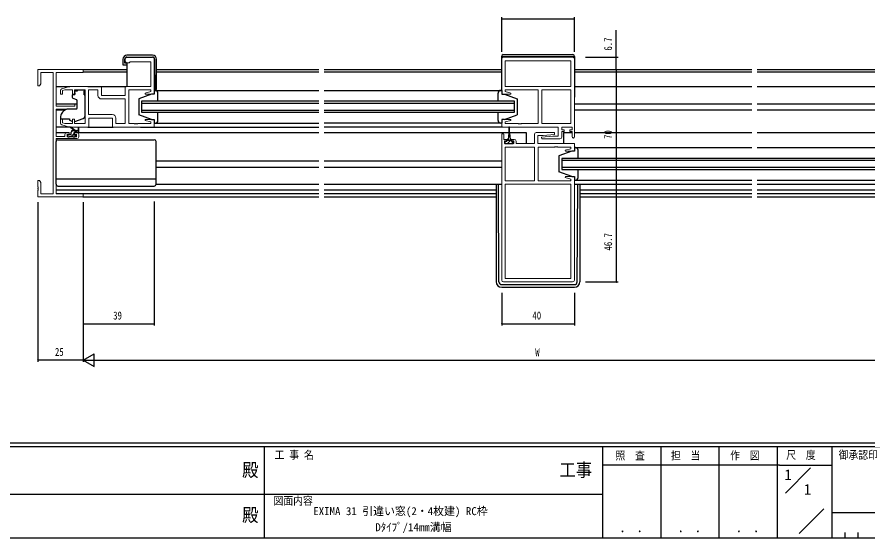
# Model space of a CAD drawing. Units: millimetres, scale not verified. Extents: x -567 to 567, y -403 to 403.
# Drawn here: x -148.6 to 319.3, y -403 to -116.8 of the extents above; entities that cross this region are included whole.
import ezdxf
from ezdxf.enums import TextEntityAlignment as Align

# ---------------------------------------------------------------- set-up
doc = ezdxf.new("R2010")
doc.units = ezdxf.units.MM
doc.header["$LTSCALE"] = 2
for name, color, linetype in [('0-1_USER1', 3, 'Continuous'), ('0-3_YKK_12', 2, 'Continuous'), ('0-4_YKK_13', 4, 'Continuous'), ('0-6_YKK_D', 6, 'Continuous'), ('0-7_YKK_ZWAK', 7, 'Continuous')]:
    doc.layers.add(name, color=color, linetype=linetype)
doc.layers.add('0-2_YKK_11', color=7, linetype='Continuous', lineweight=18)
doc.styles.add('ＭＳ ゴシック', font='')
doc.styles.get('ＭＳ ゴシック').set_extended_font_data('MS Gothic')

msp = doc.modelspace()

# ---------------------------------------------------------------- linework, layer by layer
at = {"layer": '0-2_YKK_11'}
for p, q in [((-89.115, -139.904), (-89.115, -140.904)), ((-74.115, -138.904), (-88.115, -138.904)), ((156.885, -138.904), (118.885, -138.904)), ((157.885, -182.704), (157.885, -139.904)), ((155.955, -140.834), (119.815, -140.834)), ((139.885, -156.834), (139.885, -175.374)), ((-114.615, -182.604), (-114.615, -181.304)), ((117.885, -181.404), (117.885, -261.304)), ((119.815, -188.234), (119.815, -206.774)), ((155.955, -260.374), (155.955, -208.704)), ((118.885, -262.304), (156.885, -262.304))]:
    msp.add_line(p, q, dxfattribs=at)
for points in [[(-96.115, -177.304), (-73.115, -177.304), (-73.115, -173.104), (-78.075, -173.104), (-78.144, -173.626), (-75.045, -174.457), (-75.045, -175.374), (-82.157, -175.374), (-82.34, -175.494), (-82.89, -175.494), (-83.073, -175.374), (-83.157, -175.374), (-83.34, -175.494), (-83.89, -175.494), (-84.073, -175.374), (-87.115, -175.374), (-87.115, -156.834), (-75.045, -156.834), (-75.045, -157.751), (-78.144, -158.581), (-78.075, -159.104), (-73.115, -159.104), (-73.115, -139.904)], [(117.885, -139.904), (117.885, -159.104), (122.846, -159.104), (122.914, -158.581), (119.815, -157.751), (119.815, -156.834), (137.885, -156.834), (137.885, -175.374), (128.843, -175.374), (128.66, -175.494), (128.11, -175.494), (127.927, -175.374), (127.843, -175.374), (127.66, -175.494), (127.11, -175.494), (126.927, -175.374), (119.815, -175.374), (119.815, -174.457), (122.914, -173.626), (122.846, -173.104), (117.885, -173.104), (117.885, -177.304), (148.955, -177.304), (148.955, -182.304), (146.078, -182.304), (139.865, -182.847), (139.907, -183.804), (149.885, -183.804)], [(-88.115, -141.904), (-86.915, -141.904), (-86.615, -141.604), (-86.415, -141.404), (-75.045, -141.404), (-75.045, -154.904), (-89.115, -154.904), (-89.115, -159.904), (-102.115, -159.904), (-102.115, -154.904), (-119.615, -154.904), (-123.902, -156.19)], [(-122.215, -181.304), (-122.215, -182.404), (-127.115, -182.404), (-127.115, -167.404), (-120.115, -167.404), (-115.615, -167.01), (-115.615, -164.404), (-116.815, -164.404), (-116.815, -165.704), (-127.115, -165.704), (-127.115, -147.234), (-112.115, -147.234), (-112.115, -145.604), (-137.115, -145.604), (-137.115, -154.604), (-136.115, -154.604), (-135.485, -153.513), (-135.485, -147.234), (-128.745, -147.234)], [(-128.745, -147.234), (-128.745, -213.974), (-135.485, -213.974), (-135.485, -207.695), (-136.115, -206.604), (-137.115, -206.604), (-137.115, -210.145), (-136.995, -210.329), (-136.995, -210.879), (-137.115, -211.062), (-137.115, -211.145), (-136.995, -211.329), (-136.995, -211.879), (-137.115, -212.062), (-137.115, -215.604), (-112.115, -215.604), (-112.115, -213.974), (-127.115, -213.974), (-127.115, -183.604), (-115.615, -183.604)], [(-124.615, -157.148), (-124.615, -159.204), (-123.615, -159.204), (-123.615, -157.252), (-122.22, -156.834), (-118.015, -156.834), (-118.015, -159.204), (-117.015, -159.204), (-117.015, -156.834), (-111.115, -156.834), (-111.115, -175.374), (-117.015, -175.374), (-117.015, -173.004), (-118.015, -173.004), (-118.015, -175.374), (-122.22, -175.374), (-123.615, -174.955), (-123.615, -173.004), (-124.615, -173.004), (-124.615, -175.06)], [(-109.185, -156.834), (-109.185, -170.374), (-96.185, -170.374)], [(-104.045, -159.834), (-104.045, -156.834), (-109.185, -156.834), (-109.185, -170.374)], [(-94.185, -172.374), (-94.185, -175.374), (-89.115, -175.374), (-89.115, -161.834), (-102.045, -161.834)], [(-123.902, -176.018), (-119.615, -177.304), (-109.115, -177.304), (-109.115, -172.304), (-96.115, -172.304), (-96.115, -177.304)], [(150.885, -182.804), (150.885, -179.604), (152.285, -179.604), (152.285, -178.804), (150.885, -178.804), (150.885, -177.304), (156.685, -177.304), (156.685, -178.804), (155.285, -178.804), (155.285, -179.604), (156.685, -179.604), (156.685, -182.704)], [(-115.615, -180.304), (-116.915, -180.304), (-116.915, -181.104), (-115.815, -181.104), (-115.815, -182.604), (-121.015, -182.604), (-121.015, -181.104), (-119.915, -181.104), (-119.915, -180.304), (-121.215, -180.304)], [(124.785, -184.004), (123.485, -184.004), (123.485, -184.804), (124.585, -184.804), (124.585, -186.304), (119.385, -186.304), (119.385, -184.804), (120.485, -184.804), (120.485, -184.004), (119.085, -184.004), (119.085, -181.404)], [(135.885, -181.304), (135.885, -186.304), (125.785, -186.304), (125.785, -185.004)], [(157.885, -261.304), (157.885, -204.504), (152.925, -204.504), (152.856, -205.026), (155.955, -205.857), (155.955, -206.774), (137.885, -206.774), (137.885, -188.234), (146.927, -188.234), (147.11, -188.114), (147.66, -188.114), (147.843, -188.234), (147.927, -188.234), (148.11, -188.114), (148.66, -188.114), (148.843, -188.234), (155.955, -188.234), (155.955, -189.151), (152.856, -189.981), (152.925, -190.504), (157.885, -190.504), (157.885, -186.304), (137.815, -186.304), (137.815, -181.804), (140.692, -181.804), (146.905, -181.26), (146.863, -180.304), (136.885, -180.304)]]:
    msp.add_lwpolyline(points, dxfattribs=at)
for points in [[(155.955, -140.834), (119.815, -140.834), (119.815, -154.904), (155.955, -154.904)], [(139.885, -156.834), (139.885, -175.374), (155.955, -175.374), (155.955, -156.834)], [(119.815, -188.234), (119.815, -206.774), (135.885, -206.774), (135.885, -188.234)], [(155.955, -260.374), (155.955, -208.704), (119.815, -208.704), (119.815, -260.374)]]:
    msp.add_lwpolyline(points, close=True, dxfattribs=at)
for centre, radius, start, end in [((-88.115, -139.904), 1, 90.00001, 179.99999), ((-74.115, -139.904), 1, 0.00001, 89.99999), ((118.885, -139.904), 1, 90.00001, 179.99999), ((156.885, -139.904), 1, 0.00001, 89.99999), ((-88.115, -140.904), 1, 180.00001, 269.99999), ((-123.615, -157.148), 1, 106.69926, 180.00004), ((-102.045, -159.834), 2, 180.00001, 269.99999), ((-96.185, -172.374), 2, 0.00001, 89.99999), ((-123.615, -175.06), 1, 179.99996, 253.30074), ((-121.215, -181.304), 1, 90.00001, 179.99999), ((-115.615, -181.304), 1, 0.00001, 89.99999), ((118.485, -181.404), 0.6, 359.99999, 180.00001), ((136.885, -181.304), 1, 90.00001, 179.99999), ((-115.615, -182.604), 1, 270.00001, 359.99999), ((124.785, -185.004), 1, 0.00001, 89.99999), ((149.885, -182.804), 1, 270.00001, 359.99999), ((157.285, -182.704), 0.6, 179.99999, 0.00001), ((118.885, -261.304), 1, 180.00001, 269.99999), ((156.885, -261.304), 1, 270.00001, 359.99999)]:
    msp.add_arc(centre, radius, start, end, dxfattribs=at)
at = {"layer": '0-3_YKK_12'}
for p, q in [((-112.415, -145.604), (-88.141, -145.604)), ((-88.141, -147.004), (-112.115, -147.004)), ((-71.841, -145.604), (17.385, -145.604)), ((17.385, -147.004), (-71.841, -147.004)), ((20.385, -145.604), (117.785, -145.604)), ((117.785, -147.004), (20.385, -147.004)), ((157.985, -145.604), (255.385, -145.604)), ((255.385, -147.004), (157.985, -147.004)), ((258.385, -145.604), (388.185, -145.604)), ((387.885, -147.004), (258.385, -147.004)), ((-127.115, -154.904), (-119.541, -154.904)), ((-109.615, -154.904), (-88.615, -154.904)), ((157.985, -154.904), (255.385, -154.904)), ((258.385, -154.904), (402.885, -154.904)), ((-80.115, -163.104), (-80.115, -169.104)), ((17.385, -163.104), (-80.115, -163.104)), ((124.885, -163.104), (20.385, -163.104)), ((124.885, -169.104), (124.885, -163.104)), ((-127.115, -164.404), (-115.615, -164.404)), ((-127.115, -167.804), (-121.992, -167.804)), ((-80.115, -164.104), (17.385, -164.104)), ((17.385, -168.104), (-80.115, -168.104)), ((20.385, -164.104), (124.885, -164.104)), ((124.885, -168.104), (20.385, -168.104)), ((157.885, -164.404), (255.385, -164.404)), ((157.885, -167.804), (255.385, -167.804)), ((258.385, -164.404), (371.885, -164.404)), ((258.385, -167.804), (371.885, -167.804)), ((-80.115, -169.104), (17.385, -169.104)), ((20.385, -169.104), (124.885, -169.104)), ((-80.615, -177.304), (17.385, -177.304)), ((118.385, -177.304), (20.385, -177.304)), ((-127.115, -180.304), (-121.215, -180.304)), ((-115.615, -180.304), (17.385, -180.304)), ((20.385, -180.304), (121.735, -180.304)), ((122.235, -180.304), (131.385, -180.304)), ((131.385, -180.304), (131.385, -186.304)), ((151.885, -180.304), (151.885, -186.304)), ((151.885, -180.304), (156.685, -180.304)), ((157.885, -180.304), (255.385, -180.304)), ((258.385, -180.304), (402.885, -180.304)), ((-72.115, -195.804), (17.385, -195.804)), ((20.385, -195.804), (117.885, -195.804)), ((150.885, -194.504), (150.885, -200.504)), ((255.385, -194.504), (150.885, -194.504)), ((150.885, -195.504), (255.385, -195.504)), ((355.885, -194.504), (251.385, -194.504)), ((251.385, -195.504), (355.885, -195.504)), ((-72.115, -199.204), (17.385, -199.204)), ((20.385, -199.204), (117.885, -199.204)), ((255.385, -199.504), (150.885, -199.504)), ((150.885, -200.504), (255.385, -200.504)), ((355.885, -199.504), (251.385, -199.504)), ((251.385, -200.504), (355.885, -200.504)), ((157.885, -208.704), (255.385, -208.704)), ((258.385, -208.704), (347.62, -208.704)), ((-127.115, -211.704), (17.385, -211.704)), ((17.385, -213.974), (-126.815, -213.974)), ((20.385, -211.704), (114.885, -211.704)), ((114.885, -213.974), (20.385, -213.974)), ((160.885, -211.704), (255.385, -211.704)), ((255.385, -213.974), (160.885, -213.974)), ((258.385, -211.704), (347.62, -211.704)), ((347.62, -213.974), (258.385, -213.974)), ((-112.415, -215.604), (17.385, -215.604)), ((20.385, -215.604), (114.885, -215.604)), ((160.885, -215.604), (255.385, -215.604)), ((258.385, -215.604), (347.62, -215.604))]:
    msp.add_line(p, q, dxfattribs=at)
at = {"layer": '0-4_YKK_13'}
for p, q in [((-90.341, -140.004), (-90.341, -143.104)), ((-89.341, -142.104), (-89.341, -140.004)), ((-74.041, -137.804), (-88.141, -137.804)), ((-88.141, -138.804), (-74.089, -138.804)), ((-72.889, -139.993), (-72.741, -156.903)), ((-71.841, -156.404), (-71.841, -140.004)), ((117.785, -138.404), (117.785, -157.104)), ((157.985, -138.604), (117.785, -138.604)), ((118.785, -137.404), (156.985, -137.404)), ((157.985, -138.404), (157.985, -160.899)), ((-90.341, -143.104), (-89.841, -143.104)), ((-89.841, -143.104), (-88.141, -143.104)), ((-88.141, -142.104), (-89.341, -142.104)), ((-88.141, -142.104), (-88.141, -154.904)), ((-116.685, -158.504), (-116.685, -157.504)), ((-115.515, -157.504), (-116.685, -157.504)), ((-116.685, -158.504), (-116.685, -157.504)), ((-115.515, -157.504), (-116.685, -157.504)), ((-116.685, -158.504), (-116.685, -157.504)), ((-115.515, -157.504), (-116.685, -157.504)), ((-116.685, -158.504), (-116.685, -159.204)), ((-116.685, -158.504), (-116.685, -159.204)), ((-116.685, -158.504), (-116.685, -159.204)), ((-115.515, -156.834), (-115.515, -157.504)), ((-115.515, -156.834), (-111.715, -156.834)), ((-115.515, -156.834), (-115.515, -157.504)), ((-115.515, -156.834), (-111.715, -156.834)), ((-115.515, -156.834), (-115.515, -157.504)), ((-115.515, -156.834), (-111.715, -156.834)), ((-111.715, -156.834), (-111.715, -157.504)), ((-111.715, -156.834), (-111.715, -157.504)), ((-111.715, -156.834), (-111.715, -157.504)), ((-111.715, -158.504), (-111.715, -157.504)), ((-111.715, -158.504), (-111.715, -157.504)), ((-111.715, -158.504), (-111.715, -157.504)), ((-111.715, -159.504), (-111.715, -158.504)), ((-111.715, -159.504), (-111.715, -158.504)), ((-111.715, -159.504), (-111.715, -158.504)), ((-73.115, -156.904), (-72.341, -156.904)), ((-73.115, -157.103), (17.385, -157.104)), ((-73.115, -157.104), (-73.115, -159.104)), ((-72.615, -157.104), (-73.115, -157.104)), ((-71.115, -163.104), (-71.115, -158.604)), ((20.385, -157.104), (117.885, -157.105)), ((115.885, -163.104), (115.885, -158.604)), ((117.385, -157.104), (117.885, -157.104)), ((117.885, -157.104), (117.885, -159.104)), ((-118.215, -159.804), (-118.215, -160.854)), ((-118.215, -159.804), (-118.215, -160.854)), ((-118.215, -159.804), (-118.215, -160.854)), ((-116.985, -159.504), (-117.915, -159.504)), ((-116.985, -159.504), (-117.915, -159.504)), ((-116.985, -159.504), (-117.915, -159.504)), ((-117.886, -161.323), (-115.885, -162.052)), ((-117.886, -161.323), (-115.885, -162.052)), ((-117.886, -161.323), (-115.885, -162.052)), ((-115.615, -162.5), (-115.615, -167.106)), ((-115.615, -162.5), (-115.615, -167.106)), ((-115.615, -162.5), (-115.615, -167.106)), ((-111.715, -159.504), (-111.115, -159.504)), ((-111.715, -159.504), (-111.115, -159.504)), ((-111.715, -159.504), (-111.115, -159.504)), ((-111.115, -171.059), (-111.115, -159.504)), ((-111.115, -171.059), (-111.115, -159.504)), ((-111.115, -171.059), (-111.115, -159.504)), ((-74.615, -159.104), (-81.615, -161.704)), ((-81.615, -161.704), (-81.615, -170.504)), ((-73.115, -159.104), (-74.615, -159.104)), ((117.885, -159.104), (119.385, -159.104)), ((119.385, -159.104), (126.385, -161.704)), ((126.385, -161.704), (126.385, -170.504)), ((157.985, -160.899), (157.885, -160.899)), ((-121.852, -167.687), (-123.543, -169.106)), ((-121.852, -167.687), (-123.543, -169.106)), ((-121.852, -167.687), (-123.543, -169.106)), ((-115.832, -167.406), (-121.218, -167.453)), ((-115.832, -167.406), (-121.218, -167.453)), ((-115.832, -167.406), (-121.218, -167.453)), ((-124.615, -171.404), (-124.615, -172.704)), ((-124.615, -171.404), (-124.615, -172.704)), ((-124.615, -171.404), (-124.615, -172.704)), ((-124.615, -172.704), (-119.615, -172.704)), ((-124.615, -172.704), (-119.615, -172.704)), ((-124.615, -172.704), (-119.615, -172.704)), ((-119.615, -172.704), (-119.615, -173.004)), ((-119.615, -172.704), (-119.615, -173.004)), ((-119.615, -172.704), (-119.615, -173.004)), ((-119.615, -173.004), (-119.615, -173.501)), ((-119.615, -173.004), (-119.615, -173.501)), ((-119.615, -173.004), (-119.615, -173.501)), ((-116.743, -174.144), (-112.105, -172.47)), ((-116.743, -174.144), (-112.105, -172.47)), ((-116.743, -174.144), (-112.105, -172.47)), ((-74.615, -173.104), (-81.615, -170.504)), ((-71.115, -173.604), (-71.115, -169.104)), ((115.885, -173.604), (115.885, -169.104)), ((119.385, -173.104), (126.385, -170.504)), ((-119.541, -177.304), (-127.115, -177.304)), ((-118.309, -174.11), (-119.615, -173.501)), ((-118.309, -174.11), (-119.615, -173.501)), ((-118.309, -174.11), (-119.615, -173.501)), ((-117.115, -179.104), (-118.934, -177.703)), ((-116.515, -179.104), (-118.733, -177.421)), ((-109.615, -177.304), (-95.615, -177.304)), ((-74.615, -173.104), (-73.115, -173.104)), ((-73.115, -173.104), (-73.115, -175.104)), ((-73.115, -175.104), (-72.615, -175.104)), ((-73.115, -175.104), (17.385, -175.104)), ((117.885, -175.104), (20.385, -175.104)), ((117.885, -175.104), (117.385, -175.104)), ((117.885, -173.104), (117.885, -175.104)), ((119.385, -173.104), (117.885, -173.104)), ((121.735, -177.554), (121.735, -180.504)), ((122.235, -180.504), (122.235, -177.554)), ((-120.216, -181.504), (-120.815, -182.103)), ((-120.815, -181.804), (-120.815, -182.304)), ((-119.115, -181.504), (-120.515, -181.504)), ((-119.815, -182.404), (-117.715, -182.404)), ((-117.215, -180.748), (-118.871, -182.404)), ((-117.816, -179.104), (-118.815, -180.103)), ((-118.815, -181.204), (-118.815, -180.104)), ((-117.815, -179.104), (-114.615, -179.104)), ((-117.215, -181.043), (-117.215, -180.404)), ((-116.915, -180.104), (-114.915, -180.104)), ((-116.136, -181.913), (-116.805, -182.583)), ((-116.415, -181.504), (-116.754, -181.504)), ((-116.703, -182.516), (-116.203, -182.016)), ((-115.571, -179.104), (-116.571, -180.104)), ((-114.915, -177.978), (-115.113, -179.104)), ((-114.615, -179.804), (-114.615, -177.804)), ((121.735, -180.504), (121.485, -184.004)), ((122.235, -180.504), (122.485, -184.004)), ((-127.115, -208.704), (-127.115, -185.204)), ((-126.115, -184.204), (-73.115, -184.204)), ((-120.515, -182.604), (-120.015, -182.604)), ((-117.515, -182.604), (-116.915, -182.604)), ((-72.115, -208.704), (-72.115, -185.204)), ((119.685, -185.204), (119.685, -186.304)), ((120.735, -185.204), (119.685, -185.204)), ((119.974, -185.204), (119.685, -185.492)), ((119.685, -186.304), (124.285, -186.304)), ((120.735, -185.204), (120.735, -184.404)), ((123.235, -184.704), (120.735, -184.704)), ((121.135, -184.004), (121.485, -184.004)), ((122.485, -184.004), (122.835, -184.004)), ((123.235, -184.404), (123.235, -185.204)), ((124.285, -185.204), (123.235, -185.204)), ((124.285, -185.382), (123.364, -186.304)), ((124.285, -186.304), (124.285, -185.204)), ((156.385, -190.504), (149.385, -193.104)), ((157.885, -190.504), (156.385, -190.504)), ((157.885, -188.504), (157.885, -190.504)), ((158.385, -188.504), (157.885, -188.504)), ((157.885, -188.504), (255.385, -188.504)), ((159.885, -194.504), (159.885, -190.004)), ((258.385, -188.504), (348.885, -188.504)), ((149.385, -193.104), (149.385, -201.904)), ((159.885, -205.004), (159.885, -200.504)), ((-127.115, -205.664), (-72.115, -205.664)), ((156.385, -204.504), (149.385, -201.904)), ((156.385, -204.504), (157.885, -204.504)), ((157.885, -204.504), (157.885, -206.504)), ((-126.115, -209.704), (-73.115, -209.704)), ((-72.115, -208.704), (17.385, -208.704)), ((-72.115, -208.704), (17.385, -208.704)), ((20.385, -208.704), (117.885, -208.704)), ((20.385, -208.704), (117.885, -208.704)), ((114.885, -208.704), (114.885, -262.301)), ((116.377, -262.309), (116.095, -208.704)), ((157.885, -206.504), (158.385, -206.504)), ((157.885, -206.504), (255.385, -206.504)), ((159.393, -262.309), (159.675, -208.704)), ((160.885, -208.704), (160.885, -262.301)), ((258.385, -206.504), (348.885, -206.504)), ((117.877, -263.801), (157.893, -263.801)), ((117.885, -265.301), (157.885, -265.301))]:
    msp.add_line(p, q, dxfattribs=at)
msp.add_lwpolyline([(122.719, -184.704), (121.985, -185.437), (121.119, -186.304)], dxfattribs=at)
for centre, radius, start, end in [((-88.141, -140.004), 2.2, 90, 180), ((-88.141, -140.004), 1.2, 90, 180), ((-74.089, -140.004), 1.2, 0.5, 90), ((-74.041, -140.004), 2.2, 0, 90), ((118.785, -138.404), 1, 90, 180), ((156.985, -138.404), 1, 0, 90), ((-72.615, -158.604), 1.5, 0, 90), ((-72.341, -156.404), 0.5, 270, 0), ((117.385, -158.604), 1.5, 90, 180), ((-117.915, -159.804), 0.3, 90, 180), ((-117.915, -159.804), 0.3, 90, 180), ((-117.915, -159.804), 0.3, 90, 180), ((-117.715, -160.854), 0.5, 180, 250), ((-117.715, -160.854), 0.5, 180, 250), ((-117.715, -160.854), 0.5, 180, 250), ((-116.985, -159.204), 0.3, 270, 0), ((-116.985, -159.204), 0.3, 270, 0), ((-116.985, -159.204), 0.3, 270, 0), ((-116.115, -162.5), 0.5, 0, 70), ((-116.115, -162.5), 0.5, 0, 70), ((-116.115, -162.5), 0.5, 0, 70), ((-121.209, -168.453), 1, 90.5, 130), ((-121.209, -168.453), 1, 90.5, 130), ((-121.209, -168.453), 1, 90.5, 130), ((-115.915, -167.106), 0.3, 270.5, 0), ((-115.915, -167.106), 0.3, 270.5, 0), ((-115.915, -167.106), 0.3, 270.5, 0), ((-121.615, -171.404), 3, 130, 180), ((-121.615, -171.404), 3, 130, 180), ((-121.615, -171.404), 3, 130, 180), ((-112.615, -171.059), 1.5, 289.85326, 0), ((-112.615, -171.059), 1.5, 289.85326, 0), ((-112.615, -171.059), 1.5, 289.85326, 0), ((-118.915, -177.504), 0.2, 24.41711, 264.41711), ((-117.886, -173.204), 1, 245, 262.59308), ((-117.886, -173.204), 1, 245, 262.59308), ((-117.886, -173.204), 1, 245, 262.59308), ((-117.083, -173.204), 1, 273.88684, 289.85326), ((-117.083, -173.204), 1, 273.88684, 289.85326), ((-117.083, -173.204), 1, 273.88684, 289.85326), ((-114.815, -177.804), 0.2, 360, 240), ((-72.615, -173.604), 1.5, 270, 0), ((117.385, -173.604), 1.5, 180, 270), ((121.985, -177.554), 0.25, 0, 180), ((-120.515, -181.804), 0.3, 90, 180), ((-120.515, -182.304), 0.3, 180, 270), ((-120.015, -182.404), 0.2, 270, 360), ((-119.115, -181.204), 0.3, 270, 360), ((-117.815, -180.104), 1, 90, 180), ((-117.515, -182.404), 0.2, 180, 270), ((-117.215, -181.504), 0.25, 123.05573, 326.94427), ((-117.515, -181.043), 0.3, 303.05573, 360), ((-116.915, -180.404), 0.3, 90, 180), ((-116.754, -181.804), 0.3, 90, 146.94427), ((-116.415, -181.804), 0.3, 315, 90), ((-114.915, -179.804), 0.3, 270, 360), ((-126.115, -185.204), 1, 90, 180), ((-116.915, -182.304), 0.3, 270, 315), ((-73.115, -185.204), 1, 0, 90), ((121.135, -184.404), 0.4, 90, 180), ((122.835, -184.404), 0.4, 0, 90), ((158.385, -190.004), 1.5, 0, 90), ((158.385, -205.004), 1.5, 270, 0), ((-126.115, -208.704), 1, 180, 270), ((-73.115, -208.704), 1, 270, 0), ((117.885, -262.301), 3, 180, 270), ((117.877, -262.301), 1.5, 180.30155, 270), ((157.885, -262.301), 3, 270, 0), ((157.893, -262.301), 1.5, 270, 359.69845)]:
    msp.add_arc(centre, radius, start, end, dxfattribs=at)
at = {"layer": '0-6_YKK_D'}
for p, q in [((117.885, -135.904), (117.885, -116.804)), ((157.885, -135.904), (157.885, -116.804)), ((117.885, -117.804), (157.885, -117.804)), ((180.885, -138.904), (180.885, -124.004)), ((163.885, -138.904), (181.885, -138.904)), ((180.885, -145.604), (180.885, -138.904)), ((163.885, -145.604), (181.885, -145.604)), ((163.885, -145.604), (181.885, -145.604)), ((180.885, -145.604), (180.885, -215.604)), ((-137.115, -218.604), (-137.115, -306.301)), ((-112.115, -218.604), (-112.115, -306.301)), ((-112.115, -218.604), (-112.115, -306.301)), ((-73.115, -218.175), (-73.115, -286.301)), ((163.885, -215.604), (181.885, -215.604)), ((163.885, -215.604), (181.885, -215.604)), ((180.885, -215.604), (180.885, -262.304)), ((-112.115, -228.804), (-112.115, -286.301)), ((163.885, -262.304), (181.885, -262.304)), ((117.885, -268.301), (117.885, -286.301)), ((157.885, -268.301), (157.885, -286.301)), ((-112.115, -285.301), (-73.115, -285.301)), ((117.885, -285.301), (157.885, -285.301)), ((-112.115, -305.301), (-106.053, -301.801)), ((-106.053, -308.801), (-106.053, -301.801)), ((-112.115, -305.301), (-137.115, -305.301)), ((-112.115, -305.301), (-99.991, -305.301)), ((-112.115, -305.301), (-106.053, -308.801)), ((-105.115, -305.301), (380.885, -305.301))]:
    msp.add_line(p, q, dxfattribs=at)
for centre, start, end in [((117.885, -117.804), 0, 180), ((117.885, -117.804), 180, 0), ((157.885, -117.804), 0, 180), ((157.885, -117.804), 180, 0), ((180.885, -138.904), 90, 270), ((180.885, -138.904), 270, 90), ((180.885, -145.604), 90, 270), ((180.885, -145.604), 90, 270), ((180.885, -145.604), 270, 90), ((180.885, -145.604), 270, 90), ((180.885, -215.604), 90, 270), ((180.885, -215.604), 90, 270), ((180.885, -215.604), 270, 90), ((180.885, -215.604), 270, 90), ((180.885, -262.304), 90, 270), ((180.885, -262.304), 270, 90), ((-112.115, -285.301), 0, 180), ((-112.115, -285.301), 180, 0), ((-73.115, -285.301), 0, 180), ((-73.115, -285.301), 180, 0), ((117.885, -285.301), 0, 180), ((117.885, -285.301), 180, 0), ((157.885, -285.301), 0, 180), ((157.885, -285.301), 180, 0), ((-137.115, -305.301), 0, 180), ((-137.115, -305.301), 180, 0)]:
    msp.add_arc(centre, 0.106, start, end, dxfattribs=at)
at = {"layer": '0-7_YKK_ZWAK'}
for p, q in [((537.3, -351), (-562.7, -351)), ((483.3, -353), (-562.7, -353)), ((-12.7, -353), (-12.7, -403)), ((173.3, -353), (173.3, -403)), ((205.3, -353), (205.3, -403)), ((237.3, -353), (237.3, -403)), ((269.3, -353), (269.3, -403)), ((299.3, -353), (299.3, -403)), ((270.706, -362.999), (173.3, -362.999)), ((270.706, -362.999), (299.3, -362.999)), ((273.829, -378.337), (287.676, -364.49)), ((-194.7, -378.999), (-10.7, -378.999)), ((-10.7, -378.999), (173.3, -378.999)), ((281.403, -400.636), (295.009, -387.03)), ((299.3, -389), (443.3, -389)), ((306.5, -400), (306.5, -403)), ((313.7, -400), (313.7, -403)), ((-562.7, -403), (483.3, -403))]:
    msp.add_line(p, q, dxfattribs=at)

# ---------------------------------------------------------------- texts
at = {"layer": '0-1_USER1', "style": 'ＭＳ ゴシック'}
for s, height, p in [('1', 5.865, (273.3, -372.999)), ('1', 5.865, (284.062, -380.999)), ('EXIMA 31 引違い窓(2・4枚建) RC枠', 4.399, (14.296, -391.784)), ('Dﾀｲﾌﾟ/14mm溝幅', 4.399, (48.41, -400.607))]:
    msp.add_text(s, height=height, dxfattribs=at).set_placement(p, align=Align.BOTTOM_LEFT)
at = {"layer": '0-6_YKK_D', "style": 'ＭＳ ゴシック', "width": 0.8}
for s, p in [('6.7', (179.885, -135.245)), ('70', (179.885, -183.796)), ('46.7', (179.885, -245.082))]:
    msp.add_text(s, height=4.399, rotation=90, dxfattribs=at).set_placement(p, align=Align.BOTTOM_LEFT)
for s, p in [('39', (-95.685, -284.301)), ('40', (134.791, -284.301)), ('25', (-127.697, -304.301)), ('W', (136.35, -304.501))]:
    msp.add_text(s, height=4.399, dxfattribs=at).set_placement(p, align=Align.BOTTOM_LEFT)
at = {"layer": '0-7_YKK_ZWAK', "style": 'ＭＳ ゴシック', "width": 0.9}
for s, height, p in [('工 事 名', 4.399, (-6.968, -360.904)), ('照  査', 4.399, (180.427, -361.258)), ('担  当', 4.399, (210.949, -361.258)), ('作  図', 4.399, (243.471, -361.231)), ('尺  度', 4.399, (274.318, -360.91)), ('御承認印', 4.399, (303.11, -360.904)), ('殿', 7.331, (-24.817, -371.509)), ('工事', 7.331, (149.631, -371.509)), ('図面内容', 4.399, (-7.532, -386.069)), ('殿', 7.331, (-24.817, -396.254)), (' ． ．', 5.132, (179.664, -401.494)), (' ． ．', 5.132, (211.664, -401.494)), (' ． ．', 5.132, (243.664, -401.494))]:
    msp.add_text(s, height=height, dxfattribs=at).set_placement(p, align=Align.BOTTOM_LEFT)

doc.saveas('drawing.dxf')
